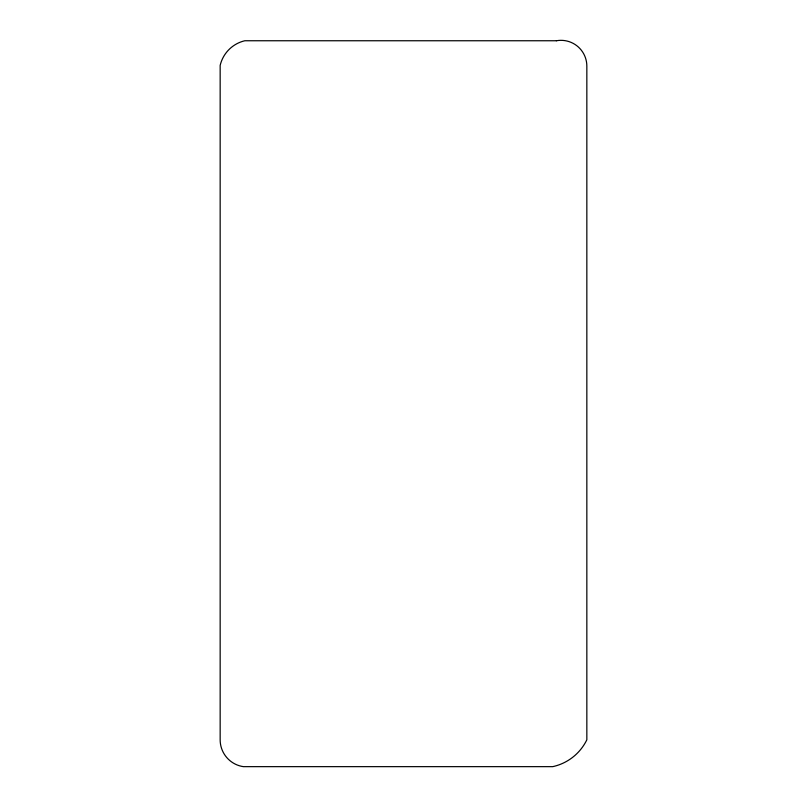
<?xml version="1.0" encoding="UTF-8"?>
<svg xmlns="http://www.w3.org/2000/svg" width="807" height="807" viewBox="0 0 807 807"><rect width="100%" height="100%" fill="white"/><g stroke="black" fill="none" stroke-linecap="round" stroke-linejoin="round"><path stroke-width="1.21" d="M556.406 40.754L244.834 40.754A33.006 33.006 0 0 0 220.16 65.428L220.16 739.807A27.135 27.135 0 0 0 243.361 766.65L552.745 766.65A49.671 49.671 0 0 0 586.84 739.807L586.84 66.154A25.814 25.814 0 0 0 556.406 40.754"/></g></svg>
